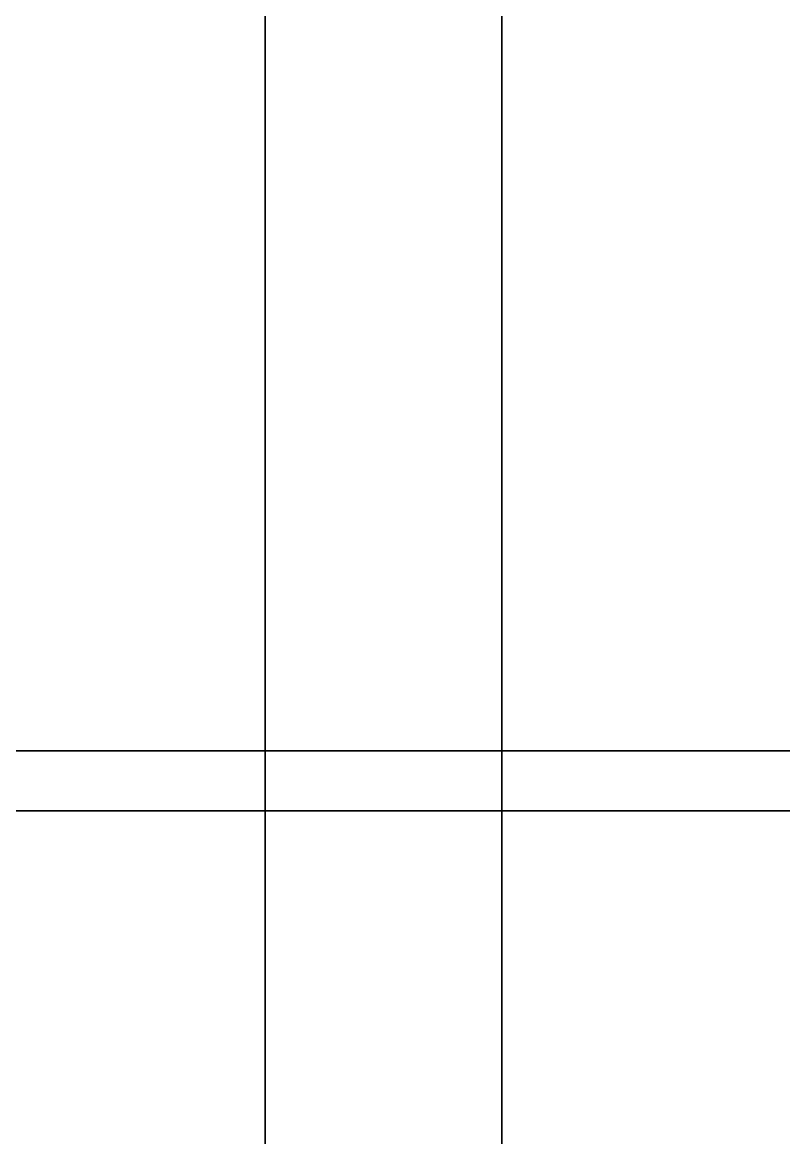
# Model space of a CAD drawing. Header units: metres. Extents: x 0 to 34.6, y -10.7 to 20.6.
# Drawn here: x 1.8785 to 2.0714, y 7.3695 to 7.6521 of the extents above; entities that cross this region are included whole.
import ezdxf

# ---------------------------------------------------------------- set-up
doc = ezdxf.new("R2010")
doc.units = ezdxf.units.M
doc.header["$MEASUREMENT"] = 0
doc.layers.get('0').update_dxf_attribs({"linetype": 'CONTINUOUS'})
doc.layers.add('PYDXF', color=90, linetype='CONTINUOUS')

msp = doc.modelspace()

# ---------------------------------------------------------------- linework, layer by layer
for points in [[(1.94, 8.2, 0.1), (1.94, 8.2, 0.1), (1.94, 7.26, 0.1)], [(2, 8.2, 0.1), (2, 6.5, 0.1), (2, 6.5, 0.1), (2, 8.2, 0.1)], [(2.16196, 7.46758, 2.5), (2.16196, 7.46758, 2.5), (0.62075, 7.46758, 2.5)], [(2.16196, 7.45234, 2.5), (2.16196, 7.46758, 2.5), (0.62075, 7.46758, 2.5), (0.62075, 7.45234, 2.5)], [(2.16196, 7.46758, 2.5), (2.16196, 7.45234, 2.5), (0.62075, 7.45234, 2.5), (0.62075, 7.46758, 2.5)]]:
    msp.add_3dface(points)
at = {"layer": 'PYDXF', "linetype": 'Continuous', "elevation": 0.1}
msp.add_lwpolyline([(2, 2.5), (2, 8.2), (8.29811, 8.2), (8.29811, 6.50453), (8.29811, 2.5)], close=True, dxfattribs=at)

doc.saveas('drawing.dxf')
